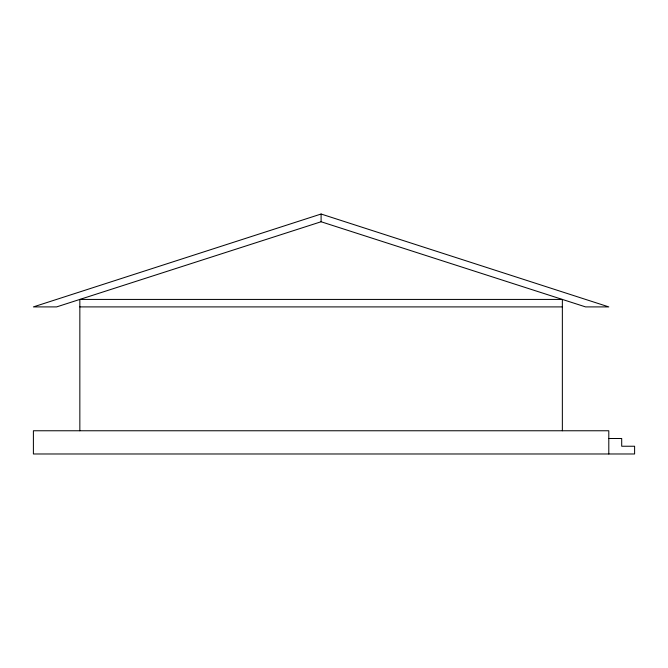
<?xml version="1.0" encoding="UTF-8"?>
<svg xmlns="http://www.w3.org/2000/svg" width="668" height="668" viewBox="0 0 668 668"><rect width="100%" height="100%" fill="white"/><g stroke="black" fill="none" stroke-linecap="round" stroke-linejoin="round"><path stroke-width="1" d="M321.099 214.019L33.4 306.904L56.621 306.904L321.099 221.759L585.577 306.904L608.798 306.904L321.099 214.019L321.099 221.759M79.843 306.904L562.356 306.904M608.798 438.5L621.699 438.5L621.699 446.241L634.6 446.241L634.6 453.981L33.4 453.981L33.4 430.76L608.798 430.76L608.798 453.981M562.356 430.76L562.356 299.431L79.843 299.431L79.843 430.76"/></g></svg>
